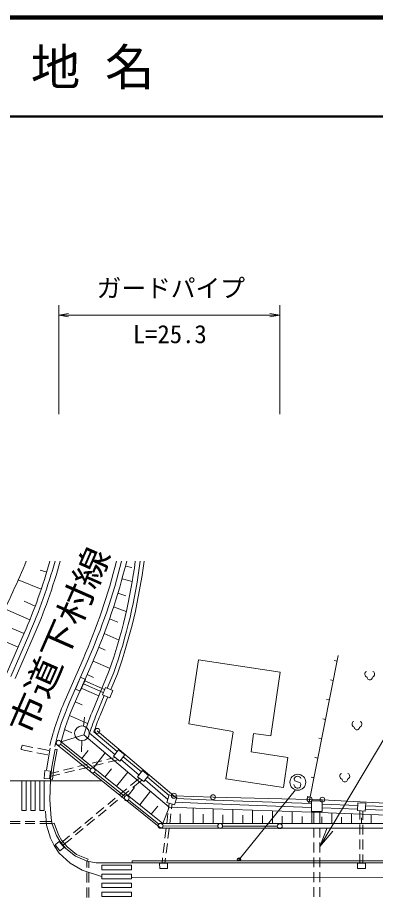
# Model space of a CAD drawing. Units: millimetres, scale not verified. Extents: x 40000 to 680000, y 20000 to 380000.
# Drawn here: x 369040 to 405223, y 291147 to 380000 of the extents above; entities that cross this region are included whole.
import ezdxf
from ezdxf.enums import TextEntityAlignment as Align

# ---------------------------------------------------------------- set-up
doc = ezdxf.new("R2010")
doc.units = ezdxf.units.MM
doc.header["$LTSCALE"] = 1000
for name, color, linetype, lineweight in [('M-BGD', 7, 'Continuous', 13), ('M-BMK-OTRS', 5, 'Continuous', 13), ('M-BMK-ROW', 30, 'Continuous', 13), ('M-STR-HTXT', 7, 'Continuous', 13), ('M-STR-STRC', 7, 'Continuous', 13), ('M-TTL', 2, 'Continuous', 140), ('M-TTL-LINE', 7, 'Continuous', 50)]:
    doc.layers.add(name, color=color, linetype=linetype, lineweight=lineweight)
doc.layers.add('M-BMK-HTXT', color=7, linetype='Continuous')
doc.layers.add('M-TTL-TXT', color=7, linetype='Continuous')
doc.styles.add('ＭＳ ゴシック', font='')
doc.styles.get('ＭＳ ゴシック').set_extended_font_data('MS Gothic')

# ---------------------------------------------------------------- blocks, each defined once
blk = doc.blocks.new('open_arrow')
at = {"color": 0, "linetype": 'Continuous', "lineweight": -2}
blk.add_lwpolyline([(7.5, 1.25), (0, 0), (7.5, -1.25)], dxfattribs=at)

msp = doc.modelspace()

# ---------------------------------------------------------------- linework, layer by layer
at = {"layer": 'M-BGD'}
for p, q in [((379945, 324602), (380592, 324456)), ((371339, 324198), (371987, 323990)), ((369106, 323209), (371436, 322278)), ((379603, 323321), (380635, 323046)), ((379179, 321861), (380001, 321601)), ((370824, 320571), (369707, 321060)), ((370277, 319173), (367757, 320277)), ((378745, 320490), (380035, 320021)), ((378332, 319273), (379181, 318927)), ((369693, 317791), (368502, 318313)), ((369091, 316417), (366453, 317574)), ((369706, 317822), (367884, 313661)), ((370164, 317622), (368342, 313461)), ((370622, 317421), (368800, 313260)), ((377795, 317800), (379296, 317142)), ((377247, 316403), (377901, 316116)), ((398506, 300631), (401467, 315567)), ((375660, 315215), (373838, 311054)), ((376119, 315015), (374297, 310854)), ((376576, 314814), (374755, 310653)), ((376672, 315017), (378385, 314266)), ((387341, 315142), (386368, 308663)), ((387341, 315142), (395599, 313893)), ((401353, 315013), (401062, 315070)), ((401352, 315013), (401062, 315069)), ((378311, 314055), (376568, 309859)), ((378778, 313876), (378115, 312278)), ((379133, 313739), (378466, 312133)), ((394658, 307457), (395599, 313893)), ((375402, 313378), (374880, 312187)), ((375384, 311966), (375905, 313157)), ((375905, 313157), (375402, 313378)), ((375845, 313020), (377834, 312149)), ((376069, 313643), (376729, 313354)), ((400967, 313050), (400669, 313109)), ((400967, 313051), (400670, 313109)), ((374880, 312187), (375384, 311966)), ((375467, 312269), (377246, 311490)), ((375713, 312717), (377707, 311844)), ((377921, 312359), (377614, 311620)), ((378660, 312052), (377921, 312359)), ((378353, 311313), (378660, 312052)), ((377808, 311540), (377030, 309666)), ((378159, 311394), (377380, 309520)), ((377614, 311620), (378353, 311313)), ((400575, 311090), (400284, 311147)), ((400574, 311090), (400284, 311146)), ((374865, 310896), (375557, 310592)), ((374289, 309510), (376120, 308707)), ((375705, 308454), (375813, 309349)), ((390809, 307909), (386368, 308663)), ((400189, 309127), (399891, 309186)), ((400189, 309128), (399892, 309186)), ((375746, 307581), (373432, 306868)), ((373791, 308091), (374529, 307767)), ((375746, 307581), (384376, 300277)), ((376322, 307748), (378884, 305580)), ((376763, 307873), (379123, 305876)), ((390829, 307880), (390101, 303125)), ((392661, 305860), (392911, 307681)), ((394658, 307457), (392892, 307684)), ((383522, 298136), (372866, 306680)), ((376437, 304127), (373390, 306607)), ((383726, 298614), (373432, 306868)), ((375534, 306978), (375492, 305865)), ((399799, 307163), (399506, 307224)), ((399798, 307162), (399506, 307223)), ((369396, 306071), (370503, 305858)), ((369488, 306512), (370594, 306299)), ((370994, 305764), (372102, 305551)), ((371085, 306205), (372191, 305992)), ((372342, 306205), (371954, 304047)), ((372835, 306123), (372499, 304328)), ((373031, 306086), (372698, 304306)), ((373031, 306086), (372835, 306123)), ((375534, 305182), (376183, 305992)), ((376704, 304244), (377910, 305749)), ((379252, 306036), (378750, 305413)), ((379875, 305534), (379252, 306036)), ((396376, 305285), (392659, 305843)), ((376596, 304712), (377567, 304950)), ((378052, 305069), (378914, 305280)), ((378184, 304793), (379208, 305044)), ((378750, 305413), (379373, 304911)), ((379373, 304911), (379875, 305534)), ((379495, 305063), (381316, 303521)), ((379733, 305359), (381555, 303817)), ((396381, 305277), (395924, 302252)), ((399410, 305204), (399113, 305263)), ((399411, 305205), (399114, 305263)), ((371734, 303159), (371809, 303950)), ((371809, 303950), (372357, 303904)), ((372357, 303904), (372282, 303114)), ((372334, 303667), (373196, 303879)), ((372499, 304328), (372364, 303085)), ((372698, 304306), (372563, 303063)), ((373682, 303998), (374653, 304236)), ((373814, 303721), (374785, 303959)), ((375139, 304355), (376110, 304593)), ((375271, 304078), (376242, 304316)), ((376727, 304435), (377699, 304674)), ((377874, 303306), (378524, 304116)), ((381671, 303961), (381169, 303338)), ((382294, 303459), (381671, 303961)), ((372282, 303114), (371734, 303159)), ((372364, 303085), (372301, 301016)), ((372304, 303351), (373328, 303602)), ((372563, 303063), (372364, 303085)), ((379871, 301331), (376825, 303811)), ((379044, 302367), (380201, 303810)), ((380466, 302445), (381361, 303183)), ((380681, 302233), (381600, 302991)), ((381169, 303338), (381792, 302836)), ((381792, 302836), (382294, 303459)), ((381927, 303004), (384236, 301050)), ((382166, 303300), (384363, 301440)), ((395924, 302252), (390101, 303125)), ((399020, 303239), (398727, 303300)), ((399021, 303240), (398728, 303301)), ((369475, 302924), (369925, 302924)), ((369475, 299924), (369475, 302924)), ((369925, 299924), (369925, 302924)), ((370375, 299924), (370375, 302924)), ((370375, 302924), (370825, 302924)), ((370825, 299924), (370825, 302924)), ((371275, 302924), (371725, 302924)), ((371275, 299924), (371275, 302924)), ((371725, 299924), (371725, 302924)), ((379309, 301490), (380081, 302126)), ((380215, 301429), (380864, 302239)), ((379524, 301278), (380295, 301915)), ((381385, 300491), (382492, 301871)), ((384382, 301498), (384134, 300738)), ((385143, 301249), (384382, 301498)), ((384894, 300489), (385143, 301249)), ((398632, 301281), (398337, 301335)), ((372301, 301016), (372440, 299164)), ((378153, 300535), (378924, 301171)), ((378367, 300323), (379139, 300960)), ((383306, 298535), (380259, 301015)), ((382555, 299552), (383205, 300362)), ((384134, 300738), (384894, 300489)), ((384303, 300114), (384365, 300631)), ((384601, 300078), (384663, 300595)), ((384980, 300753), (388819, 300594)), ((385103, 301128), (388834, 300974)), ((388819, 300594), (398750, 300242)), ((388834, 300974), (398750, 300622)), ((399850, 300909), (398750, 300909)), ((398750, 300909), (398750, 299809)), ((399850, 300909), (399850, 299810)), ((399850, 300579), (403440, 300441)), ((403459, 300707), (403401, 299909)), ((404256, 300649), (403459, 300707)), ((404199, 299851), (404256, 300649)), ((404239, 300411), (408800, 300235)), ((369925, 299924), (369475, 299924)), ((370825, 299924), (370375, 299924)), ((371725, 299924), (371275, 299924)), ((376996, 299580), (377767, 300216)), ((377211, 299368), (377982, 300005)), ((384376, 300277), (383726, 298614)), ((384124, 298624), (384243, 299617)), ((384376, 300277), (388800, 300094)), ((384421, 298589), (384541, 299581)), ((385495, 298614), (385495, 299584)), ((386800, 298614), (386800, 300177)), ((387800, 298614), (387800, 299540)), ((388800, 298614), (388800, 300094)), ((388800, 300094), (398750, 299742)), ((389800, 298614), (389800, 299496)), ((390800, 298614), (390800, 300023)), ((391800, 298614), (391800, 299453)), ((392800, 298614), (392800, 299953)), ((394800, 298614), (394800, 299882)), ((396800, 298615), (396800, 299811)), ((399850, 299810), (398750, 299809)), ((398750, 299742), (408800, 299355)), ((398800, 298615), (398800, 299740)), ((399000, 299809), (399000, 298688)), ((399600, 299810), (399600, 298688)), ((399850, 300199), (403412, 300063)), ((400800, 298615), (400800, 299663)), ((402800, 298615), (402800, 299586)), ((403401, 299909), (404199, 299851)), ((403650, 299003), (403650, 299891)), ((403950, 298992), (403950, 299869)), ((404212, 300032), (408800, 299855)), ((404800, 298615), (404800, 299509)), ((368301, 298814), (369301, 298814)), ((368301, 298614), (369301, 298614)), ((369801, 298814), (370801, 298814)), ((369801, 298614), (370801, 298614)), ((371301, 298814), (372432, 298814)), ((371301, 298614), (372475, 298614)), ((372440, 299164), (372551, 298558)), ((372551, 298558), (372739, 298628)), ((372551, 298558), (372987, 297390)), ((372739, 298628), (373169, 297474)), ((375839, 298625), (376610, 299261)), ((376054, 298413), (376825, 299050)), ((388800, 298614), (383726, 298614)), ((408800, 298615), (388800, 298614)), ((393800, 298614), (393800, 299409)), ((395800, 298615), (395800, 299366)), ((397800, 298615), (397800, 299322)), ((399800, 298615), (399800, 299279)), ((401800, 298615), (401800, 299235)), ((403800, 298615), (403800, 299192)), ((374683, 297670), (375454, 298306)), ((374897, 297458), (375668, 298095)), ((383522, 298136), (423353, 298132)), ((389275, 298358), (383750, 298376)), ((383944, 297135), (384064, 298128)), ((384242, 297099), (384362, 298092)), ((395301, 298339), (389775, 298357)), ((399000, 298188), (399000, 297188)), ((399600, 298188), (399600, 297188)), ((403650, 297503), (403650, 298503)), ((403950, 297492), (403950, 298492)), ((372825, 296456), (373249, 296806)), ((372987, 297390), (373310, 296813)), ((373169, 297474), (373475, 296928)), ((373249, 296806), (373746, 296187)), ((373310, 296813), (373912, 296097)), ((373402, 296612), (374297, 297351)), ((373475, 296928), (374053, 296240)), ((373593, 296381), (374512, 297140)), ((403650, 296003), (403650, 297003)), ((403950, 295992), (403950, 296992)), ((373323, 295838), (372825, 296456)), ((373746, 296187), (373323, 295838)), ((373912, 296097), (374885, 295300)), ((374053, 296240), (374988, 295474)), ((383765, 295646), (383885, 296639)), ((384063, 295610), (384183, 296603)), ((399000, 296688), (399000, 295688)), ((399600, 296688), (399600, 295688)), ((374885, 295300), (376091, 294819)), ((374988, 295474), (376165, 295004)), ((376165, 295004), (376091, 294819)), ((383643, 294632), (383706, 295150)), ((383941, 294596), (384003, 295114)), ((399000, 295188), (399000, 294188)), ((399600, 295188), (399600, 294188)), ((403650, 294615), (403650, 295503)), ((403951, 294615), (403951, 295492)), ((376050, 294796), (376050, 294154)), ((376091, 294819), (376974, 294635)), ((376250, 294745), (376250, 294147)), ((376974, 294635), (380636, 294637)), ((377550, 293939), (377550, 294389)), ((377550, 294389), (380550, 294389)), ((380550, 294389), (380550, 293939)), ((380636, 294837), (423353, 294832)), ((380636, 294837), (380636, 294637)), ((380636, 294637), (423353, 294632)), ((383403, 294616), (384197, 294612)), ((383408, 294067), (383403, 294616)), ((384197, 294612), (384201, 294062)), ((403412, 294617), (404205, 294613)), ((403416, 294067), (403412, 294617)), ((404205, 294613), (404210, 294063)), ((376050, 293654), (376050, 292654)), ((376250, 293647), (376250, 292647)), ((377550, 293939), (380550, 293939)), ((377550, 293039), (377550, 293489)), ((377550, 293489), (380550, 293489)), ((380550, 293489), (380550, 293039)), ((384201, 294062), (383408, 294067)), ((399000, 293688), (399000, 292688)), ((399600, 293688), (399600, 292688)), ((404210, 294063), (403416, 294067)), ((377550, 293039), (380550, 293039)), ((377550, 292139), (377550, 292589)), ((377550, 292589), (380550, 292589)), ((380550, 292589), (380550, 292139)), ((380636, 293142), (423352, 293137)), ((376050, 292154), (376050, 291154)), ((376250, 292147), (376250, 291147)), ((377550, 292139), (380550, 292139)), ((377550, 291239), (377550, 291689)), ((377550, 291689), (380550, 291689)), ((380550, 291689), (380550, 291239)), ((399000, 292188), (399000, 291188)), ((399600, 292188), (399600, 291188)), ((377550, 291239), (380550, 291239))]:
    msp.add_line(p, q, dxfattribs=at)
msp.add_lwpolyline([(371865, 299843), (371962, 298459), (372356, 297117), (372746, 296380), (373234, 295606), (374360, 294621), (375561, 293909), (377527, 293272)], dxfattribs=at)
for centre, radius in [((375549, 307724), 746), ((373196, 306765), 249), ((376631, 303969), 249), ((380065, 301173), 249), ((383500, 298377), 249), ((389525, 298358), 249), ((395551, 298338), 249)]:
    msp.add_circle(centre, radius, dxfattribs=at)
for centre, radius, start, end in [((274618, 364885), 103271, 333.59378, 337.34899), ((318179, 340384), 56250, 336.35391, 344.24906), ((318179, 340384), 56750, 336.35391, 344.3914), ((318179, 340384), 57250, 336.35391, 344.53117), ((318179, 340384), 62750, 336.35391, 345.91662), ((318179, 340384), 63250, 336.35391, 346.03023), ((318179, 340384), 63750, 336.35391, 346.14201), ((327161, 332068), 54229, 340.59982, 352.63324), ((327161, 332068), 54729, 340.58536, 352.70093), ((327161, 332068), 55109, 340.57452, 352.75155), ((404447, 313694), 299, 113.44836, 257.2818), ((404848, 313694), 299, 282.7182, 66.55164), ((404647, 313385), 267, 176.52859, 3.47141), ((398801, 300125), 27250, 156.35391, 166.50662), ((398801, 300125), 26750, 156.35391, 165.81396), ((398801, 300125), 26250, 156.35391, 165.11441), ((398927, 300496), 24240, 157.27899, 163.00595), ((398927, 300496), 23740, 157.27728, 162.21332), ((398927, 300496), 23360, 157.27594, 161.5914), ((403154, 308646), 299, 113.44836, 257.2818), ((403354, 308338), 267, 176.52859, 3.47141), ((403555, 308646), 299, 282.7182, 66.55164), ((398801, 300125), 26750, 165.81396, 166.43802), ((398801, 300125), 30000, 167.70724, 168.56683), ((401923, 303391), 299, 113.44836, 257.2818), ((402124, 303083), 267, 176.52859, 3.47141), ((402324, 303391), 299, 282.7182, 66.55164)]:
    msp.add_arc(centre, radius, start, end, dxfattribs=at)
at = {"layer": 'M-BMK-OTRS'}
msp.add_line((377551, 302924), (361682, 302923), dxfattribs=at)
at = {"layer": 'M-BMK-ROW'}
msp.add_lwpolyline([(426448, 300296), (424800, 300316), (408800, 300516), (399850, 301015), (398568, 301044), (388800, 301265), (384850, 301415), (377100, 307965)], dxfattribs=at)
for centre in [(377100, 307965), (384850, 301415), (388800, 301265), (398568, 301044), (399850, 301015)]:
    msp.add_circle(centre, 250, dxfattribs=at)
at = {"layer": 'M-STR-HTXT'}
for p, q in [((373196, 339942), (373196, 350942)), ((395551, 339942), (395551, 350942)), ((373196, 349942), (395551, 349942))]:
    msp.add_line(p, q, dxfattribs=at)
msp.add_lwpolyline([(399600, 296297), (413064, 318805), (445564, 318805)], dxfattribs=at)
at = {"layer": 'M-STR-STRC'}
for p, q in [((397013, 303166), (397000, 303075)), ((397000, 303075), (397069, 302929)), ((397116, 303277), (397013, 303166)), ((397221, 303351), (397116, 303277)), ((397354, 303378), (397221, 303351)), ((397446, 303365), (397354, 303378)), ((397562, 303307), (397446, 303365)), ((397650, 303247), (397562, 303307)), ((397677, 303158), (397650, 303247)), ((397002, 302455), (396971, 302543)), ((397069, 302313), (397002, 302455)), ((397069, 302929), (397190, 302870)), ((397152, 302254), (397069, 302313)), ((397269, 302194), (397152, 302254)), ((397190, 302870), (397615, 302719)), ((397365, 302180), (397269, 302194)), ((397499, 302203), (397365, 302180)), ((397599, 302280), (397499, 302203)), ((397656, 302399), (397599, 302280)), ((397615, 302719), (397680, 302581)), ((397680, 302581), (397656, 302399)), ((391442, 294985), (397131, 302016))]:
    msp.add_line(p, q, dxfattribs=at)
msp.add_circle((397379, 302777), 800, dxfattribs=at)
at = {"layer": 'M-STR-STRC', "lineweight": 25}
msp.add_circle((391442, 294985), 150, dxfattribs=at)
at = {"layer": 'M-TTL'}
msp.add_line((680000, 380000), (40000, 380000), dxfattribs=at)
at = {"layer": 'M-TTL-LINE'}
msp.add_line((40000, 370000), (680000, 370000), dxfattribs=at)

# ---------------------------------------------------------------- block references
at = {"layer": 'M-STR-HTXT', "xscale": 133, "yscale": 133}
msp.add_blockref('open_arrow', (373196, 349942), dxfattribs=at)
at = {"layer": 'M-STR-HTXT'}
for p, xscale, yscale, rotation in [((395551, 349942), 133, 133, 180), ((399600, 296297), 267, 267, 59.1)]:
    msp.add_blockref('open_arrow', p, dxfattribs=dict(at, xscale=xscale, yscale=yscale, rotation=rotation))

# ---------------------------------------------------------------- texts
at = {"layer": 'M-BMK-HTXT', "style": 'ＭＳ ゴシック', "width": 1.15}
msp.add_text('市道下村線', height=2566, rotation=66.354, dxfattribs=at).set_placement((373280, 317096), align=Align.MIDDLE_CENTER)
at = {"layer": 'M-STR-HTXT', "style": 'ＭＳ ゴシック'}
for s, p in [('ガードパイプ', (384535, 351207)), ('L=25.3', (384428, 346569))]:
    msp.add_text(s, height=1833, dxfattribs=at).set_placement(p, align=Align.BOTTOM_CENTER)
at = {"layer": 'M-TTL-TXT', "style": 'ＭＳ ゴシック'}
msp.add_text('地 名', height=3666, dxfattribs=at).set_placement((370380, 375000), align=Align.MIDDLE_LEFT)

doc.saveas('drawing.dxf')
